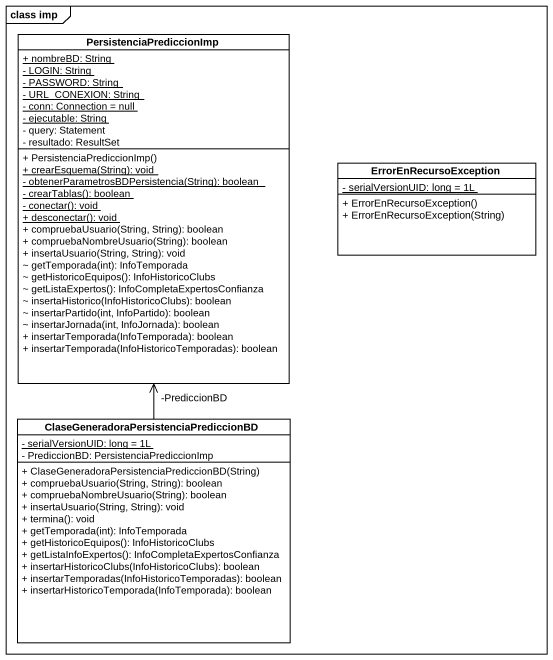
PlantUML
@startuml
mainframe class imp
hide circle
hide empty members
skinparam classAttributeIconSize 0
class PersistenciaPrediccionImp {
  {static} + nombreBD: String
  {static} - LOGIN: String
  {static} - PASSWORD: String
  {static} - URL_CONEXION: String
  {static} - conn: Connection = null
  {static} - ejecutable: String
  - query: Statement
  - resultado: ResultSet
  + PersistenciaPrediccionImp()
  {static} + crearEsquema(String): void
  {static} - obtenerParametrosBDPersistencia(String): boolean
  {static} - crearTablas(): boolean
  {static} - conectar(): void
  {static} + desconectar(): void
  + compruebaUsuario(String, String): boolean
  + compruebaNombreUsuario(String): boolean
  + insertaUsuario(String, String): void
  ~ getTemporada(int): InfoTemporada
  ~ getHistoricoEquipos(): InfoHistoricoClubs
  ~ getListaExpertos(): InfoCompletaExpertosConfianza
  ~ insertaHistorico(InfoHistoricoClubs): boolean
  ~ insertarPartido(int, InfoPartido): boolean
  ~ insertarJornada(int, InfoJornada): boolean
  + insertarTemporada(InfoTemporada): boolean
  + insertarTemporada(InfoHistoricoTemporadas): boolean
}
class ErrorEnRecursoException {
  {static} - serialVersionUID: long = 1L
  + ErrorEnRecursoException()
  + ErrorEnRecursoException(String)
}
class "ClaseGeneradoraPersistenciaPrediccionBD" as ClaseGeneradoraPersistenciaP {
  {static} - serialVersionUID: long = 1L
  - PrediccionBD: PersistenciaPrediccionImp
  + ClaseGeneradoraPersistenciaPrediccionBD(String)
  + compruebaUsuario(String, String): boolean
  + compruebaNombreUsuario(String): boolean
  + insertaUsuario(String, String): void
  + termina(): void
  + getTemporada(int): InfoTemporada
  + getHistoricoEquipos(): InfoHistoricoClubs
  + getListaInfoExpertos(): InfoCompletaExpertosConfianza
  + insertarHistoricoClubs(InfoHistoricoClubs): boolean
  + insertarTemporadas(InfoHistoricoTemporadas): boolean
  + insertarHistoricoTemporada(InfoTemporada): boolean
}
ClaseGeneradoraPersistenciaP -up-> "-PrediccionBD" PersistenciaPrediccionImp
@enduml
